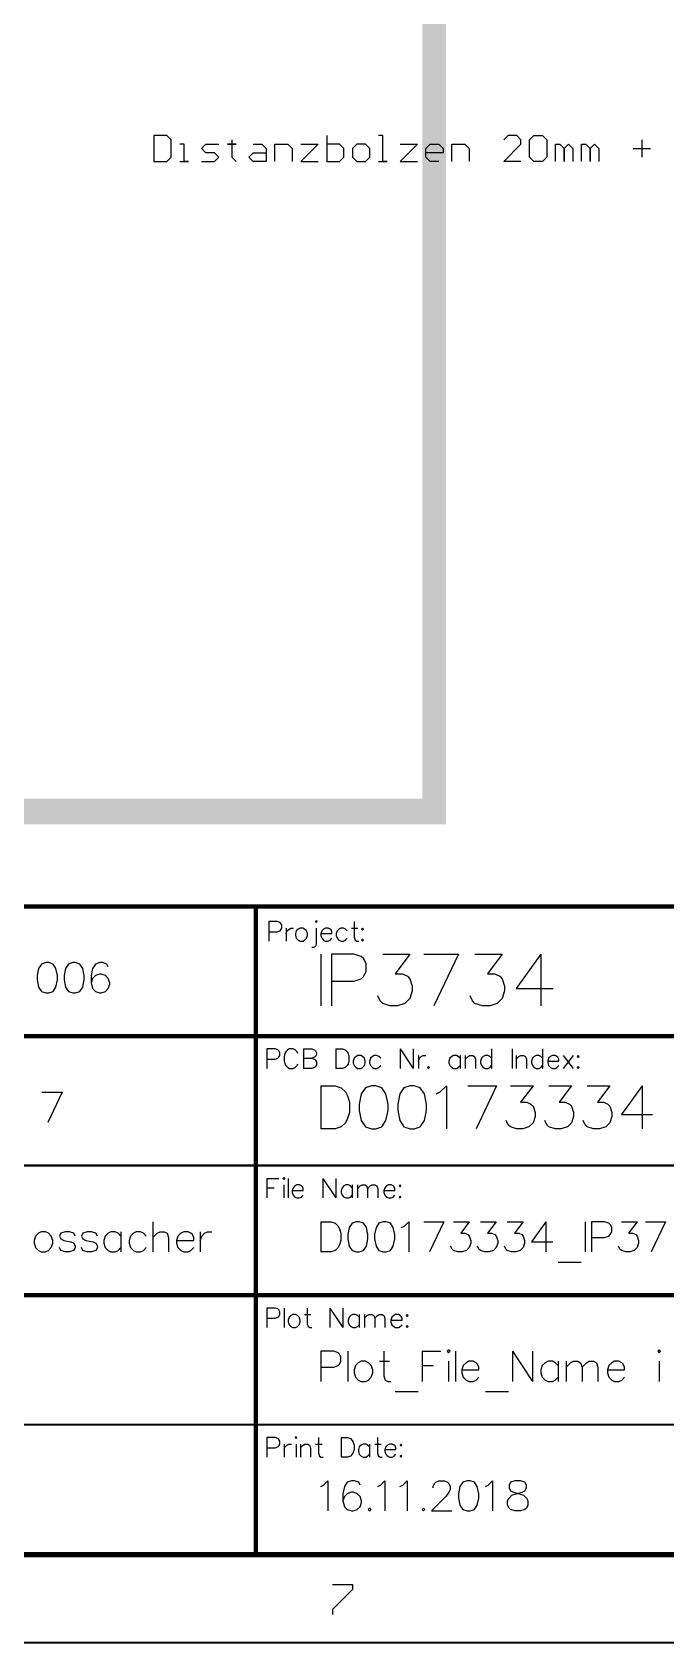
# Model space of a CAD drawing. Header units: millimetres. Extents: x 5 to 399, y 5 to 287.
# Drawn here: x 306.9 to 344.1, y 5 to 99.8 of the extents above; entities that cross this region are included whole.
import ezdxf

# ---------------------------------------------------------------- set-up
doc = ezdxf.new("R2010")
doc.units = ezdxf.units.MM
for name, color, linetype in [('Mechanical15', 56, 'Continuous'), ('Mechanical16', 56, 'Continuous'), ('Mechanical4', 56, 'Continuous'), ('Mechanical7', 56, 'Continuous')]:
    doc.layers.add(name, color=color, linetype=linetype)

msp = doc.modelspace()

# ---------------------------------------------------------------- linework, layer by layer
at = {"layer": 'Mechanical15'}
for p, q in [((324.536, 8.508), (325.721, 8.508)), ((325.721, 8.212), (324.536, 7.027)), ((325.721, 8.508), (325.721, 8.212)), ((324.536, 7.027), (324.536, 6.731))]:
    msp.add_line(p, q, dxfattribs=at)
at = {"layer": 'Mechanical15', "const_width": 0.127}
for points in [[(10.16, 10.16), (393.7, 10.16)], [(5.08, 5.08), (398.78, 5.08)]]:
    msp.add_lwpolyline(points, dxfattribs=at)
at = {"layer": 'Mechanical16'}
for p, q in [((321.292, 47.498), (320.802, 47.498)), ((320.802, 47.498), (320.802, 46.355)), ((321.455, 47.443), (321.292, 47.498)), ((321.509, 47.389), (321.455, 47.443)), ((323.588, 47.552), (323.534, 47.498)), ((323.534, 47.498), (323.588, 47.443)), ((323.643, 47.498), (323.588, 47.552)), ((323.588, 47.443), (323.643, 47.498)), ((325.814, 47.498), (325.814, 46.573)), ((320.802, 46.899), (321.292, 46.899)), ((321.292, 46.899), (321.455, 46.954)), ((321.455, 46.954), (321.509, 47.008)), ((321.564, 47.28), (321.509, 47.389)), ((321.509, 47.008), (321.564, 47.117)), ((321.564, 47.117), (321.564, 47.28)), ((321.82, 47.117), (321.82, 46.355)), ((321.82, 46.79), (321.874, 46.954)), ((321.874, 46.954), (321.983, 47.062)), ((321.983, 47.062), (322.092, 47.117)), ((322.092, 47.117), (322.255, 47.117)), ((322.413, 46.954), (322.358, 46.79)), ((322.358, 46.79), (322.358, 46.682)), ((322.358, 46.682), (322.413, 46.518)), ((322.522, 47.062), (322.413, 46.954)), ((322.413, 46.518), (322.522, 46.409)), ((322.63, 47.117), (322.522, 47.062)), ((322.794, 47.117), (322.63, 47.117)), ((322.902, 47.062), (322.794, 47.117)), ((323.011, 46.954), (322.902, 47.062)), ((322.902, 46.409), (323.011, 46.518)), ((323.066, 46.79), (323.011, 46.954)), ((323.011, 46.518), (323.066, 46.682)), ((323.066, 46.682), (323.066, 46.79)), ((323.588, 47.117), (323.588, 46.192)), ((323.909, 46.954), (323.855, 46.79)), ((323.855, 46.79), (324.508, 46.79)), ((323.855, 46.79), (323.855, 46.682)), ((323.855, 46.682), (323.909, 46.518)), ((324.018, 47.062), (323.909, 46.954)), ((323.909, 46.518), (324.018, 46.409)), ((324.127, 47.117), (324.018, 47.062)), ((324.29, 47.117), (324.127, 47.117)), ((324.399, 47.062), (324.29, 47.117)), ((324.453, 47.008), (324.399, 47.062)), ((324.399, 46.409), (324.508, 46.518)), ((324.508, 46.899), (324.453, 47.008)), ((324.508, 46.79), (324.508, 46.899)), ((324.807, 46.954), (324.753, 46.79)), ((324.753, 46.79), (324.753, 46.682)), ((324.753, 46.682), (324.807, 46.518)), ((324.916, 47.062), (324.807, 46.954)), ((324.807, 46.518), (324.916, 46.409)), ((325.025, 47.117), (324.916, 47.062)), ((325.188, 47.117), (325.025, 47.117)), ((325.297, 47.062), (325.188, 47.117)), ((325.406, 46.954), (325.297, 47.062)), ((325.297, 46.409), (325.406, 46.518)), ((325.651, 47.117), (326.031, 47.117)), ((325.814, 46.573), (325.868, 46.409)), ((326.304, 47.117), (326.249, 47.062)), ((326.249, 47.062), (326.304, 47.008)), ((326.304, 46.464), (326.249, 46.409)), ((326.358, 47.062), (326.304, 47.117)), ((326.304, 47.008), (326.358, 47.062)), ((326.358, 46.409), (326.304, 46.464)), ((322.522, 46.409), (322.63, 46.355)), ((322.63, 46.355), (322.794, 46.355)), ((322.794, 46.355), (322.902, 46.409)), ((323.425, 45.974), (323.316, 45.974)), ((323.534, 46.028), (323.425, 45.974)), ((323.588, 46.192), (323.534, 46.028)), ((323.85, 45.592), (323.85, 42.545)), ((324.018, 46.409), (324.127, 46.355)), ((324.127, 46.355), (324.29, 46.355)), ((324.29, 46.355), (324.399, 46.409)), ((325.794, 45.592), (324.488, 45.592)), ((324.488, 45.592), (324.488, 42.545)), ((324.916, 46.409), (325.025, 46.355)), ((325.025, 46.355), (325.188, 46.355)), ((325.188, 46.355), (325.297, 46.409)), ((326.23, 45.447), (325.794, 45.592)), ((325.868, 46.409), (325.977, 46.355)), ((325.977, 46.355), (326.086, 46.355)), ((326.249, 46.409), (326.304, 46.355)), ((326.304, 46.355), (326.358, 46.409)), ((327.492, 45.592), (329.089, 45.592)), ((329.089, 45.592), (328.218, 44.431)), ((329.916, 45.592), (331.947, 45.592)), ((331.947, 45.592), (330.496, 42.545)), ((332.919, 45.592), (334.516, 45.592)), ((334.516, 45.592), (333.645, 44.431)), ((336.794, 45.592), (335.343, 43.561)), ((336.794, 45.592), (336.794, 42.545)), ((307.261, 44.746), (307.177, 44.323)), ((307.431, 45), (307.261, 44.746)), ((307.685, 45.085), (307.431, 45)), ((307.854, 45.085), (307.685, 45.085)), ((308.108, 45), (307.854, 45.085)), ((308.277, 44.746), (308.108, 45)), ((308.362, 44.323), (308.277, 44.746)), ((308.844, 44.746), (308.76, 44.323)), ((309.014, 45), (308.844, 44.746)), ((309.268, 45.085), (309.014, 45)), ((309.437, 45.085), (309.268, 45.085)), ((309.691, 45), (309.437, 45.085)), ((309.86, 44.746), (309.691, 45)), ((309.945, 44.323), (309.86, 44.746)), ((310.427, 44.746), (310.343, 44.323)), ((310.597, 45), (310.427, 44.746)), ((310.85, 45.085), (310.597, 45)), ((311.02, 45.085), (310.85, 45.085)), ((311.274, 45), (311.02, 45.085)), ((311.358, 44.831), (311.274, 45)), ((326.375, 45.302), (326.23, 45.447)), ((326.52, 45.012), (326.375, 45.302)), ((326.375, 44.286), (326.52, 44.577)), ((326.52, 44.577), (326.52, 45.012)), ((307.177, 44.323), (307.177, 44.069)), ((307.177, 44.069), (307.261, 43.646)), ((307.261, 43.646), (307.431, 43.392)), ((308.108, 43.392), (308.277, 43.646)), ((308.277, 43.646), (308.362, 44.069)), ((308.362, 44.069), (308.362, 44.323)), ((308.76, 44.323), (308.76, 44.069)), ((308.76, 44.069), (308.844, 43.646)), ((308.844, 43.646), (309.014, 43.392)), ((309.691, 43.392), (309.86, 43.646)), ((309.86, 43.646), (309.945, 44.069)), ((309.945, 44.069), (309.945, 44.323)), ((310.343, 44.323), (310.343, 43.9)), ((310.427, 44.153), (310.343, 43.9)), ((310.343, 43.9), (310.427, 43.561)), ((310.597, 44.323), (310.427, 44.153)), ((310.85, 44.407), (310.597, 44.323)), ((310.935, 44.407), (310.85, 44.407)), ((311.189, 44.323), (310.935, 44.407)), ((311.358, 44.153), (311.189, 44.323)), ((311.443, 43.9), (311.358, 44.153)), ((311.358, 43.561), (311.443, 43.815)), ((311.443, 43.815), (311.443, 43.9)), ((324.488, 43.996), (325.794, 43.996)), ((325.794, 43.996), (326.23, 44.141)), ((326.23, 44.141), (326.375, 44.286)), ((328.218, 44.431), (328.653, 44.431)), ((328.653, 44.431), (328.943, 44.286)), ((328.943, 44.286), (329.089, 44.141)), ((329.089, 44.141), (329.234, 43.706)), ((329.234, 43.706), (329.234, 43.416)), ((333.645, 44.431), (334.08, 44.431)), ((334.08, 44.431), (334.371, 44.286)), ((334.371, 44.286), (334.516, 44.141)), ((334.516, 44.141), (334.661, 43.706)), ((334.661, 43.706), (334.661, 43.416)), ((307.431, 43.392), (307.685, 43.307)), ((307.685, 43.307), (307.854, 43.307)), ((307.854, 43.307), (308.108, 43.392)), ((309.014, 43.392), (309.268, 43.307)), ((309.268, 43.307), (309.437, 43.307)), ((309.437, 43.307), (309.691, 43.392)), ((310.427, 43.561), (310.597, 43.392)), ((310.597, 43.392), (310.85, 43.307)), ((310.85, 43.307), (310.935, 43.307)), ((310.935, 43.307), (311.189, 43.392)), ((311.189, 43.392), (311.358, 43.561)), ((327.347, 42.835), (327.202, 43.125)), ((327.492, 42.69), (327.347, 42.835)), ((327.928, 42.545), (327.492, 42.69)), ((328.798, 42.69), (328.363, 42.545)), ((329.089, 42.98), (328.798, 42.69)), ((329.234, 43.416), (329.089, 42.98)), ((332.774, 42.835), (332.629, 43.125)), ((332.919, 42.69), (332.774, 42.835)), ((333.355, 42.545), (332.919, 42.69)), ((334.225, 42.69), (333.79, 42.545)), ((334.516, 42.98), (334.225, 42.69)), ((334.661, 43.416), (334.516, 42.98)), ((335.343, 43.561), (337.52, 43.561)), ((328.363, 42.545), (327.928, 42.545)), ((333.79, 42.545), (333.355, 42.545)), ((321.165, 40.005), (320.675, 40.005)), ((320.675, 40.005), (320.675, 38.862)), ((321.328, 39.95), (321.165, 40.005)), ((321.382, 39.896), (321.328, 39.95)), ((321.437, 39.787), (321.382, 39.896)), ((321.801, 39.842), (321.747, 39.733)), ((321.91, 39.95), (321.801, 39.842)), ((322.019, 40.005), (321.91, 39.95)), ((322.237, 40.005), (322.019, 40.005)), ((322.346, 39.95), (322.237, 40.005)), ((322.454, 39.842), (322.346, 39.95)), ((322.509, 39.733), (322.454, 39.842)), ((322.83, 40.005), (322.83, 38.862)), ((322.83, 40.005), (323.32, 40.005)), ((323.32, 40.005), (323.483, 39.95)), ((323.483, 39.95), (323.537, 39.896)), ((323.537, 39.896), (323.592, 39.787)), ((324.745, 40.005), (324.745, 38.862)), ((324.745, 40.005), (325.126, 40.005)), ((325.126, 40.005), (325.29, 39.95)), ((325.29, 39.95), (325.398, 39.842)), ((325.398, 39.842), (325.453, 39.733)), ((328.516, 40.005), (328.516, 38.862)), ((328.516, 40.005), (329.278, 38.862)), ((329.278, 40.005), (329.278, 38.862)), ((333.898, 40.005), (333.898, 38.862)), ((335.101, 40.005), (335.101, 38.862)), ((336.891, 40.005), (336.891, 38.862)), ((320.675, 39.406), (321.165, 39.406)), ((321.165, 39.406), (321.328, 39.461)), ((321.328, 39.461), (321.382, 39.515)), ((321.382, 39.515), (321.437, 39.624)), ((321.437, 39.624), (321.437, 39.787)), ((321.747, 39.733), (321.693, 39.569)), ((321.693, 39.569), (321.693, 39.297)), ((321.693, 39.297), (321.747, 39.134)), ((321.747, 39.134), (321.801, 39.025)), ((321.801, 39.025), (321.91, 38.916)), ((321.91, 38.916), (322.019, 38.862)), ((322.237, 38.862), (322.346, 38.916)), ((322.346, 38.916), (322.454, 39.025)), ((322.454, 39.025), (322.509, 39.134)), ((322.83, 39.461), (323.32, 39.461)), ((323.483, 39.515), (323.32, 39.461)), ((323.32, 39.461), (323.483, 39.406)), ((323.483, 38.916), (323.32, 38.862)), ((323.537, 39.569), (323.483, 39.515)), ((323.483, 39.406), (323.537, 39.352)), ((323.537, 38.971), (323.483, 38.916)), ((323.592, 39.678), (323.537, 39.569)), ((323.537, 39.352), (323.592, 39.243)), ((323.592, 39.08), (323.537, 38.971)), ((323.592, 39.787), (323.592, 39.678)), ((323.592, 39.243), (323.592, 39.08)), ((325.29, 38.916), (325.126, 38.862)), ((325.398, 39.025), (325.29, 38.916)), ((325.453, 39.134), (325.398, 39.025)), ((325.453, 39.733), (325.507, 39.569)), ((325.507, 39.297), (325.453, 39.134)), ((325.507, 39.569), (325.507, 39.297)), ((325.817, 39.461), (325.763, 39.297)), ((325.763, 39.297), (325.763, 39.189)), ((325.763, 39.189), (325.817, 39.025)), ((325.926, 39.569), (325.817, 39.461)), ((325.817, 39.025), (325.926, 38.916)), ((326.035, 39.624), (325.926, 39.569)), ((325.926, 38.916), (326.035, 38.862)), ((326.198, 39.624), (326.035, 39.624)), ((326.307, 39.569), (326.198, 39.624)), ((326.198, 38.862), (326.307, 38.916)), ((326.416, 39.461), (326.307, 39.569)), ((326.307, 38.916), (326.416, 39.025)), ((326.47, 39.297), (326.416, 39.461)), ((326.416, 39.025), (326.47, 39.189)), ((326.47, 39.189), (326.47, 39.297)), ((326.775, 39.461), (326.721, 39.297)), ((326.721, 39.297), (326.721, 39.189)), ((326.721, 39.189), (326.775, 39.025)), ((326.884, 39.569), (326.775, 39.461)), ((326.775, 39.025), (326.884, 38.916)), ((326.993, 39.624), (326.884, 39.569)), ((326.884, 38.916), (326.993, 38.862)), ((327.156, 39.624), (326.993, 39.624)), ((327.265, 39.569), (327.156, 39.624)), ((327.156, 38.862), (327.265, 38.916)), ((327.374, 39.461), (327.265, 39.569)), ((327.265, 38.916), (327.374, 39.025)), ((329.594, 39.624), (329.594, 38.862)), ((329.594, 39.297), (329.648, 39.461)), ((329.648, 39.461), (329.757, 39.569)), ((329.757, 39.569), (329.866, 39.624)), ((329.866, 39.624), (330.029, 39.624)), ((330.187, 38.971), (330.133, 38.916)), ((330.133, 38.916), (330.187, 38.862)), ((330.241, 38.916), (330.187, 38.971)), ((330.187, 38.862), (330.241, 38.916)), ((331.444, 39.461), (331.39, 39.297)), ((331.39, 39.297), (331.39, 39.189)), ((331.39, 39.189), (331.444, 39.025)), ((331.553, 39.569), (331.444, 39.461)), ((331.444, 39.025), (331.553, 38.916)), ((331.662, 39.624), (331.553, 39.569)), ((331.553, 38.916), (331.662, 38.862)), ((331.825, 39.624), (331.662, 39.624)), ((331.934, 39.569), (331.825, 39.624)), ((331.825, 38.862), (331.934, 38.916)), ((332.043, 39.461), (331.934, 39.569)), ((331.934, 38.916), (332.043, 39.025)), ((332.043, 39.624), (332.043, 38.862)), ((332.347, 39.624), (332.347, 38.862)), ((332.347, 39.406), (332.511, 39.569)), ((332.511, 39.569), (332.62, 39.624)), ((332.62, 39.624), (332.783, 39.624)), ((332.783, 39.624), (332.892, 39.569)), ((332.892, 39.569), (332.946, 39.406)), ((332.946, 39.406), (332.946, 38.862)), ((333.3, 39.461), (333.245, 39.297)), ((333.245, 39.297), (333.245, 39.189)), ((333.245, 39.189), (333.3, 39.025)), ((333.409, 39.569), (333.3, 39.461)), ((333.3, 39.025), (333.409, 38.916)), ((333.517, 39.624), (333.409, 39.569)), ((333.409, 38.916), (333.517, 38.862)), ((333.681, 39.624), (333.517, 39.624)), ((333.789, 39.569), (333.681, 39.624)), ((333.681, 38.862), (333.789, 38.916)), ((333.898, 39.461), (333.789, 39.569)), ((333.789, 38.916), (333.898, 39.025)), ((335.34, 39.624), (335.34, 38.862)), ((335.34, 39.406), (335.504, 39.569)), ((335.504, 39.569), (335.612, 39.624)), ((335.612, 39.624), (335.776, 39.624)), ((335.776, 39.624), (335.885, 39.569)), ((335.885, 39.569), (335.939, 39.406)), ((335.939, 39.406), (335.939, 38.862)), ((336.293, 39.461), (336.238, 39.297)), ((336.238, 39.297), (336.238, 39.189)), ((336.238, 39.189), (336.293, 39.025)), ((336.401, 39.569), (336.293, 39.461)), ((336.293, 39.025), (336.401, 38.916)), ((336.51, 39.624), (336.401, 39.569)), ((336.401, 38.916), (336.51, 38.862)), ((336.674, 39.624), (336.51, 39.624)), ((336.782, 39.569), (336.674, 39.624)), ((336.674, 38.862), (336.782, 38.916)), ((336.891, 39.461), (336.782, 39.569)), ((336.782, 38.916), (336.891, 39.025)), ((337.25, 39.461), (337.196, 39.297)), ((337.196, 39.297), (337.849, 39.297)), ((337.196, 39.297), (337.196, 39.189)), ((337.196, 39.189), (337.25, 39.025)), ((337.359, 39.569), (337.25, 39.461)), ((337.25, 39.025), (337.359, 38.916)), ((337.468, 39.624), (337.359, 39.569)), ((337.359, 38.916), (337.468, 38.862)), ((337.631, 39.624), (337.468, 39.624)), ((337.74, 39.569), (337.631, 39.624)), ((337.631, 38.862), (337.74, 38.916)), ((337.795, 39.515), (337.74, 39.569)), ((337.74, 38.916), (337.849, 39.025)), ((337.849, 39.406), (337.795, 39.515)), ((337.849, 39.297), (337.849, 39.406)), ((338.094, 39.624), (338.692, 38.862)), ((338.692, 39.624), (338.094, 38.862)), ((338.986, 39.624), (338.932, 39.569)), ((338.932, 39.569), (338.986, 39.515)), ((338.986, 38.971), (338.932, 38.916)), ((338.932, 38.916), (338.986, 38.862)), ((339.041, 39.569), (338.986, 39.624)), ((338.986, 39.515), (339.041, 39.569)), ((339.041, 38.916), (338.986, 38.971)), ((338.986, 38.862), (339.041, 38.916)), ((322.019, 38.862), (322.237, 38.862)), ((323.32, 38.862), (322.83, 38.862)), ((325.126, 38.862), (324.745, 38.862)), ((326.035, 38.862), (326.198, 38.862)), ((326.993, 38.862), (327.156, 38.862)), ((331.662, 38.862), (331.825, 38.862)), ((333.517, 38.862), (333.681, 38.862)), ((336.51, 38.862), (336.674, 38.862)), ((337.468, 38.862), (337.631, 38.862)), ((307.456, 37.465), (308.641, 37.465)), ((308.641, 37.465), (307.795, 35.687)), ((323.85, 37.845), (323.85, 35.306)), ((323.85, 37.845), (324.696, 37.845)), ((324.696, 37.845), (325.059, 37.725)), ((325.059, 37.725), (325.301, 37.483)), ((325.301, 37.483), (325.422, 37.241)), ((325.422, 37.241), (325.543, 36.878)), ((326.232, 37.362), (326.111, 36.757)), ((326.474, 37.725), (326.232, 37.362)), ((326.837, 37.845), (326.474, 37.725)), ((327.079, 37.845), (326.837, 37.845)), ((327.442, 37.725), (327.079, 37.845)), ((327.683, 37.362), (327.442, 37.725)), ((327.804, 36.757), (327.683, 37.362)), ((328.494, 37.362), (328.373, 36.757)), ((328.735, 37.725), (328.494, 37.362)), ((329.098, 37.845), (328.735, 37.725)), ((329.34, 37.845), (329.098, 37.845)), ((329.703, 37.725), (329.34, 37.845)), ((329.945, 37.362), (329.703, 37.725)), ((330.066, 36.757), (329.945, 37.362)), ((330.634, 37.362), (330.876, 37.483)), ((330.876, 37.483), (331.239, 37.845)), ((331.239, 37.845), (331.239, 35.306)), ((332.496, 37.845), (334.189, 37.845)), ((334.189, 37.845), (332.98, 35.306)), ((334.999, 37.845), (336.33, 37.845)), ((336.33, 37.845), (335.604, 36.878)), ((337.261, 37.845), (338.591, 37.845)), ((338.591, 37.845), (337.865, 36.878)), ((339.522, 37.845), (340.852, 37.845)), ((340.852, 37.845), (340.127, 36.878)), ((342.751, 37.845), (341.542, 36.152)), ((342.751, 37.845), (342.751, 35.306)), ((325.543, 36.273), (325.422, 35.911)), ((325.543, 36.878), (325.543, 36.273)), ((326.111, 36.757), (326.111, 36.394)), ((326.111, 36.394), (326.232, 35.79)), ((327.683, 35.79), (327.804, 36.394)), ((327.804, 36.394), (327.804, 36.757)), ((328.373, 36.757), (328.373, 36.394)), ((328.373, 36.394), (328.494, 35.79)), ((329.945, 35.79), (330.066, 36.394)), ((330.066, 36.394), (330.066, 36.757)), ((335.604, 36.878), (335.967, 36.878)), ((335.967, 36.878), (336.209, 36.757)), ((336.209, 36.757), (336.33, 36.636)), ((336.33, 36.636), (336.451, 36.273)), ((336.451, 36.032), (336.33, 35.669)), ((336.451, 36.273), (336.451, 36.032)), ((337.865, 36.878), (338.228, 36.878)), ((338.228, 36.878), (338.47, 36.757)), ((338.47, 36.757), (338.591, 36.636)), ((338.591, 36.636), (338.712, 36.273)), ((338.712, 36.032), (338.591, 35.669)), ((338.712, 36.273), (338.712, 36.032)), ((340.127, 36.878), (340.489, 36.878)), ((340.489, 36.878), (340.731, 36.757)), ((340.731, 36.757), (340.852, 36.636)), ((340.852, 36.636), (340.973, 36.273)), ((340.973, 36.032), (340.852, 35.669)), ((340.973, 36.273), (340.973, 36.032)), ((341.542, 36.152), (343.355, 36.152)), ((324.696, 35.306), (323.85, 35.306)), ((325.059, 35.427), (324.696, 35.306)), ((325.301, 35.669), (325.059, 35.427)), ((325.422, 35.911), (325.301, 35.669)), ((326.232, 35.79), (326.474, 35.427)), ((326.474, 35.427), (326.837, 35.306)), ((326.837, 35.306), (327.079, 35.306)), ((327.079, 35.306), (327.442, 35.427)), ((327.442, 35.427), (327.683, 35.79)), ((328.494, 35.79), (328.735, 35.427)), ((328.735, 35.427), (329.098, 35.306)), ((329.098, 35.306), (329.34, 35.306)), ((329.34, 35.306), (329.703, 35.427)), ((329.703, 35.427), (329.945, 35.79)), ((334.878, 35.548), (334.758, 35.79)), ((334.999, 35.427), (334.878, 35.548)), ((335.362, 35.306), (334.999, 35.427)), ((335.725, 35.306), (335.362, 35.306)), ((336.088, 35.427), (335.725, 35.306)), ((336.33, 35.669), (336.088, 35.427)), ((337.14, 35.548), (337.019, 35.79)), ((337.261, 35.427), (337.14, 35.548)), ((337.624, 35.306), (337.261, 35.427)), ((337.986, 35.306), (337.624, 35.306)), ((338.349, 35.427), (337.986, 35.306)), ((338.591, 35.669), (338.349, 35.427)), ((339.401, 35.548), (339.28, 35.79)), ((339.522, 35.427), (339.401, 35.548)), ((339.885, 35.306), (339.522, 35.427)), ((340.248, 35.306), (339.885, 35.306)), ((340.61, 35.427), (340.248, 35.306)), ((340.852, 35.669), (340.61, 35.427)), ((320.675, 32.385), (320.675, 31.242)), ((320.675, 32.385), (321.382, 32.385)), ((321.676, 32.439), (321.622, 32.385)), ((321.622, 32.385), (321.676, 32.33)), ((321.731, 32.385), (321.676, 32.439)), ((321.676, 32.33), (321.731, 32.385)), ((321.932, 32.385), (321.932, 31.242)), ((323.967, 32.385), (323.967, 31.242)), ((323.967, 32.385), (324.729, 31.242)), ((324.729, 32.385), (324.729, 31.242)), ((320.675, 31.841), (321.11, 31.841)), ((321.676, 32.004), (321.676, 31.242)), ((322.226, 31.841), (322.171, 31.677)), ((322.171, 31.677), (322.824, 31.677)), ((322.171, 31.677), (322.171, 31.569)), ((322.171, 31.569), (322.226, 31.405)), ((322.335, 31.949), (322.226, 31.841)), ((322.226, 31.405), (322.335, 31.296)), ((322.444, 32.004), (322.335, 31.949)), ((322.335, 31.296), (322.444, 31.242)), ((322.607, 32.004), (322.444, 32.004)), ((322.716, 31.949), (322.607, 32.004)), ((322.607, 31.242), (322.716, 31.296)), ((322.77, 31.895), (322.716, 31.949)), ((322.716, 31.296), (322.824, 31.405)), ((322.824, 31.786), (322.77, 31.895)), ((322.824, 31.677), (322.824, 31.786)), ((325.099, 31.841), (325.045, 31.677)), ((325.045, 31.677), (325.045, 31.569)), ((325.045, 31.569), (325.099, 31.405)), ((325.208, 31.949), (325.099, 31.841)), ((325.099, 31.405), (325.208, 31.296)), ((325.317, 32.004), (325.208, 31.949)), ((325.208, 31.296), (325.317, 31.242)), ((325.48, 32.004), (325.317, 32.004)), ((325.589, 31.949), (325.48, 32.004)), ((325.48, 31.242), (325.589, 31.296)), ((325.698, 31.841), (325.589, 31.949)), ((325.589, 31.296), (325.698, 31.405)), ((325.698, 32.004), (325.698, 31.242)), ((326.002, 32.004), (326.002, 31.242)), ((326.002, 31.786), (326.166, 31.949)), ((326.166, 31.949), (326.275, 32.004)), ((326.275, 32.004), (326.438, 32.004)), ((326.438, 32.004), (326.547, 31.949)), ((326.547, 31.949), (326.601, 31.786)), ((326.601, 31.786), (326.764, 31.949)), ((326.601, 31.786), (326.601, 31.242)), ((326.764, 31.949), (326.873, 32.004)), ((326.873, 32.004), (327.036, 32.004)), ((327.036, 32.004), (327.145, 31.949)), ((327.145, 31.949), (327.2, 31.786)), ((327.2, 31.786), (327.2, 31.242)), ((327.613, 31.841), (327.559, 31.677)), ((327.559, 31.677), (328.212, 31.677)), ((327.559, 31.677), (327.559, 31.569)), ((327.559, 31.569), (327.613, 31.405)), ((327.722, 31.949), (327.613, 31.841)), ((327.613, 31.405), (327.722, 31.296)), ((327.831, 32.004), (327.722, 31.949)), ((327.722, 31.296), (327.831, 31.242)), ((327.994, 32.004), (327.831, 32.004)), ((328.103, 31.949), (327.994, 32.004)), ((327.994, 31.242), (328.103, 31.296)), ((328.157, 31.895), (328.103, 31.949)), ((328.103, 31.296), (328.212, 31.405)), ((328.212, 31.786), (328.157, 31.895)), ((328.212, 31.677), (328.212, 31.786)), ((328.511, 32.004), (328.457, 31.949)), ((328.457, 31.949), (328.511, 31.895)), ((328.511, 31.351), (328.457, 31.296)), ((328.457, 31.296), (328.511, 31.242)), ((328.565, 31.949), (328.511, 32.004)), ((328.511, 31.895), (328.565, 31.949)), ((328.565, 31.296), (328.511, 31.351)), ((328.511, 31.242), (328.565, 31.296)), ((322.444, 31.242), (322.607, 31.242)), ((325.317, 31.242), (325.48, 31.242)), ((327.831, 31.242), (327.994, 31.242)), ((313.974, 29.845), (313.974, 28.067)), ((323.85, 29.845), (323.85, 28.067)), ((323.85, 29.845), (324.443, 29.845)), ((324.443, 29.845), (324.696, 29.76)), ((324.696, 29.76), (324.866, 29.591)), ((324.866, 29.591), (324.95, 29.421)), ((324.95, 29.421), (325.035, 29.167)), ((325.518, 29.506), (325.433, 29.083)), ((325.687, 29.76), (325.518, 29.506)), ((325.941, 29.845), (325.687, 29.76)), ((326.11, 29.845), (325.941, 29.845)), ((326.364, 29.76), (326.11, 29.845)), ((326.533, 29.506), (326.364, 29.76)), ((326.618, 29.083), (326.533, 29.506)), ((327.101, 29.506), (327.016, 29.083)), ((327.27, 29.76), (327.101, 29.506)), ((327.524, 29.845), (327.27, 29.76)), ((327.693, 29.845), (327.524, 29.845)), ((327.947, 29.76), (327.693, 29.845)), ((328.116, 29.506), (327.947, 29.76)), ((328.201, 29.083), (328.116, 29.506)), ((328.599, 29.506), (328.768, 29.591)), ((328.768, 29.591), (329.022, 29.845)), ((329.022, 29.845), (329.022, 28.067)), ((329.902, 29.845), (331.087, 29.845)), ((331.087, 29.845), (330.241, 28.067)), ((331.655, 29.845), (332.586, 29.845)), ((332.586, 29.845), (332.078, 29.167)), ((333.238, 29.845), (334.169, 29.845)), ((334.169, 29.845), (333.661, 29.167)), ((334.82, 29.845), (335.752, 29.845)), ((335.752, 29.845), (335.244, 29.167)), ((337.081, 29.845), (336.234, 28.66)), ((337.081, 29.845), (337.081, 28.067)), ((339.4, 29.845), (339.4, 28.067)), ((340.534, 29.845), (339.772, 29.845)), ((339.772, 29.845), (339.772, 28.067)), ((340.788, 29.76), (340.534, 29.845)), ((340.873, 29.675), (340.788, 29.76)), ((340.957, 29.506), (340.873, 29.675)), ((340.957, 29.252), (340.957, 29.506)), ((341.525, 29.845), (342.456, 29.845)), ((342.456, 29.845), (341.948, 29.167)), ((342.938, 29.845), (344.123, 29.845)), ((344.123, 29.845), (343.277, 28.067)), ((307.075, 28.998), (306.99, 28.744)), ((306.99, 28.744), (306.99, 28.575)), ((306.99, 28.575), (307.075, 28.321)), ((307.244, 29.167), (307.075, 28.998)), ((307.414, 29.252), (307.244, 29.167)), ((307.668, 29.252), (307.414, 29.252)), ((307.837, 29.167), (307.668, 29.252)), ((308.006, 28.998), (307.837, 29.167)), ((308.091, 28.744), (308.006, 28.998)), ((308.006, 28.321), (308.091, 28.575)), ((308.091, 28.575), (308.091, 28.744)), ((308.565, 29.167), (308.48, 28.998)), ((308.48, 28.998), (308.565, 28.829)), ((308.819, 29.252), (308.565, 29.167)), ((308.565, 28.829), (308.734, 28.744)), ((308.734, 28.744), (309.157, 28.66)), ((309.073, 29.252), (308.819, 29.252)), ((309.327, 29.167), (309.073, 29.252)), ((309.157, 28.66), (309.327, 28.575)), ((309.411, 28.998), (309.327, 29.167)), ((309.327, 28.575), (309.411, 28.406)), ((309.869, 29.167), (309.784, 28.998)), ((309.784, 28.998), (309.869, 28.829)), ((310.122, 29.252), (309.869, 29.167)), ((309.869, 28.829), (310.038, 28.744)), ((310.038, 28.744), (310.461, 28.66)), ((310.376, 29.252), (310.122, 29.252)), ((310.63, 29.167), (310.376, 29.252)), ((310.461, 28.66), (310.63, 28.575)), ((310.715, 28.998), (310.63, 29.167)), ((310.63, 28.575), (310.715, 28.406)), ((311.172, 28.998), (311.087, 28.744)), ((311.087, 28.744), (311.087, 28.575)), ((311.087, 28.575), (311.172, 28.321)), ((311.341, 29.167), (311.172, 28.998)), ((311.511, 29.252), (311.341, 29.167)), ((311.765, 29.252), (311.511, 29.252)), ((311.934, 29.167), (311.765, 29.252)), ((312.103, 28.998), (311.934, 29.167)), ((312.103, 29.252), (312.103, 28.067)), ((312.662, 28.998), (312.577, 28.744)), ((312.577, 28.744), (312.577, 28.575)), ((312.577, 28.575), (312.662, 28.321)), ((312.831, 29.167), (312.662, 28.998)), ((313.001, 29.252), (312.831, 29.167)), ((313.254, 29.252), (313.001, 29.252)), ((313.424, 29.167), (313.254, 29.252)), ((313.593, 28.998), (313.424, 29.167)), ((313.974, 28.913), (314.228, 29.167)), ((314.228, 29.167), (314.397, 29.252)), ((314.397, 29.252), (314.651, 29.252)), ((314.651, 29.252), (314.82, 29.167)), ((314.82, 29.167), (314.905, 28.913)), ((314.905, 28.913), (314.905, 28.067)), ((315.455, 28.998), (315.371, 28.744)), ((315.371, 28.744), (316.386, 28.744)), ((315.371, 28.744), (315.371, 28.575)), ((315.371, 28.575), (315.455, 28.321)), ((315.625, 29.167), (315.455, 28.998)), ((315.794, 29.252), (315.625, 29.167)), ((316.048, 29.252), (315.794, 29.252)), ((316.217, 29.167), (316.048, 29.252)), ((316.302, 29.083), (316.217, 29.167)), ((316.386, 28.913), (316.302, 29.083)), ((316.386, 28.744), (316.386, 28.913)), ((316.767, 29.252), (316.767, 28.067)), ((316.767, 28.744), (316.852, 28.998)), ((316.852, 28.998), (317.021, 29.167)), ((317.021, 29.167), (317.191, 29.252)), ((317.191, 29.252), (317.445, 29.252)), ((324.95, 28.49), (324.866, 28.321)), ((325.035, 28.744), (324.95, 28.49)), ((325.035, 29.167), (325.035, 28.744)), ((325.433, 29.083), (325.433, 28.829)), ((325.433, 28.829), (325.518, 28.406)), ((326.533, 28.406), (326.618, 28.829)), ((326.618, 28.829), (326.618, 29.083)), ((327.016, 29.083), (327.016, 28.829)), ((327.016, 28.829), (327.101, 28.406)), ((328.116, 28.406), (328.201, 28.829)), ((328.201, 28.829), (328.201, 29.083)), ((332.078, 29.167), (332.332, 29.167)), ((332.332, 29.167), (332.501, 29.083)), ((332.501, 29.083), (332.586, 28.998)), ((332.586, 28.998), (332.67, 28.744)), ((332.67, 28.575), (332.586, 28.321)), ((332.67, 28.744), (332.67, 28.575)), ((333.661, 29.167), (333.915, 29.167)), ((333.915, 29.167), (334.084, 29.083)), ((334.084, 29.083), (334.169, 28.998)), ((334.169, 28.998), (334.253, 28.744)), ((334.253, 28.575), (334.169, 28.321)), ((334.253, 28.744), (334.253, 28.575)), ((335.244, 29.167), (335.498, 29.167)), ((335.498, 29.167), (335.667, 29.083)), ((335.667, 29.083), (335.752, 28.998)), ((335.752, 28.998), (335.836, 28.744)), ((335.836, 28.575), (335.752, 28.321)), ((335.836, 28.744), (335.836, 28.575)), ((336.234, 28.66), (337.504, 28.66)), ((339.772, 28.913), (340.534, 28.913)), ((340.534, 28.913), (340.788, 28.998)), ((340.788, 28.998), (340.873, 29.083)), ((340.873, 29.083), (340.957, 29.252)), ((341.948, 29.167), (342.202, 29.167)), ((342.202, 29.167), (342.371, 29.083)), ((342.371, 29.083), (342.456, 28.998)), ((342.456, 28.998), (342.54, 28.744)), ((342.54, 28.575), (342.456, 28.321)), ((342.54, 28.744), (342.54, 28.575)), ((307.075, 28.321), (307.244, 28.152)), ((307.244, 28.152), (307.414, 28.067)), ((307.414, 28.067), (307.668, 28.067)), ((307.668, 28.067), (307.837, 28.152)), ((307.837, 28.152), (308.006, 28.321)), ((308.565, 28.152), (308.48, 28.321)), ((308.819, 28.067), (308.565, 28.152)), ((309.073, 28.067), (308.819, 28.067)), ((309.327, 28.152), (309.073, 28.067)), ((309.411, 28.321), (309.327, 28.152)), ((309.411, 28.406), (309.411, 28.321)), ((309.869, 28.152), (309.784, 28.321)), ((310.122, 28.067), (309.869, 28.152)), ((310.376, 28.067), (310.122, 28.067)), ((310.63, 28.152), (310.376, 28.067)), ((310.715, 28.321), (310.63, 28.152)), ((310.715, 28.406), (310.715, 28.321)), ((311.172, 28.321), (311.341, 28.152)), ((311.341, 28.152), (311.511, 28.067)), ((311.511, 28.067), (311.765, 28.067)), ((311.765, 28.067), (311.934, 28.152)), ((311.934, 28.152), (312.103, 28.321)), ((312.662, 28.321), (312.831, 28.152)), ((312.831, 28.152), (313.001, 28.067)), ((313.001, 28.067), (313.254, 28.067)), ((313.254, 28.067), (313.424, 28.152)), ((313.424, 28.152), (313.593, 28.321)), ((315.455, 28.321), (315.625, 28.152)), ((315.625, 28.152), (315.794, 28.067)), ((315.794, 28.067), (316.048, 28.067)), ((316.048, 28.067), (316.217, 28.152)), ((316.217, 28.152), (316.386, 28.321)), ((324.443, 28.067), (323.85, 28.067)), ((324.696, 28.152), (324.443, 28.067)), ((324.866, 28.321), (324.696, 28.152)), ((325.518, 28.406), (325.687, 28.152)), ((325.687, 28.152), (325.941, 28.067)), ((325.941, 28.067), (326.11, 28.067)), ((326.11, 28.067), (326.364, 28.152)), ((326.364, 28.152), (326.533, 28.406)), ((327.101, 28.406), (327.27, 28.152)), ((327.27, 28.152), (327.524, 28.067)), ((327.524, 28.067), (327.693, 28.067)), ((327.693, 28.067), (327.947, 28.152)), ((327.947, 28.152), (328.116, 28.406)), ((331.57, 28.236), (331.485, 28.406)), ((331.655, 28.152), (331.57, 28.236)), ((331.909, 28.067), (331.655, 28.152)), ((332.162, 28.067), (331.909, 28.067)), ((332.416, 28.152), (332.162, 28.067)), ((332.586, 28.321), (332.416, 28.152)), ((333.153, 28.236), (333.068, 28.406)), ((333.238, 28.152), (333.153, 28.236)), ((333.491, 28.067), (333.238, 28.152)), ((333.745, 28.067), (333.491, 28.067)), ((333.999, 28.152), (333.745, 28.067)), ((334.169, 28.321), (333.999, 28.152)), ((334.736, 28.236), (334.651, 28.406)), ((334.82, 28.152), (334.736, 28.236)), ((335.074, 28.067), (334.82, 28.152)), ((335.328, 28.067), (335.074, 28.067)), ((335.582, 28.152), (335.328, 28.067)), ((335.752, 28.321), (335.582, 28.152)), ((341.44, 28.236), (341.355, 28.406)), ((341.525, 28.152), (341.44, 28.236)), ((341.779, 28.067), (341.525, 28.152)), ((342.033, 28.067), (341.779, 28.067)), ((342.286, 28.152), (342.033, 28.067)), ((342.456, 28.321), (342.286, 28.152)), ((337.817, 27.474), (339.171, 27.474)), ((321.165, 24.765), (320.675, 24.765)), ((320.675, 24.765), (320.675, 23.622)), ((321.328, 24.71), (321.165, 24.765)), ((321.382, 24.656), (321.328, 24.71)), ((321.437, 24.547), (321.382, 24.656)), ((321.693, 24.765), (321.693, 23.622)), ((323.053, 24.765), (323.053, 23.84)), ((324.386, 24.765), (324.386, 23.622)), ((324.386, 24.765), (325.148, 23.622)), ((325.148, 24.765), (325.148, 23.622)), ((320.675, 24.166), (321.165, 24.166)), ((321.165, 24.166), (321.328, 24.221)), ((321.328, 24.221), (321.382, 24.275)), ((321.382, 24.275), (321.437, 24.384)), ((321.437, 24.384), (321.437, 24.547)), ((321.986, 24.221), (321.932, 24.057)), ((321.932, 24.057), (321.932, 23.949)), ((321.932, 23.949), (321.986, 23.785)), ((322.095, 24.329), (321.986, 24.221)), ((321.986, 23.785), (322.095, 23.676)), ((322.204, 24.384), (322.095, 24.329)), ((322.367, 24.384), (322.204, 24.384)), ((322.476, 24.329), (322.367, 24.384)), ((322.585, 24.221), (322.476, 24.329)), ((322.476, 23.676), (322.585, 23.785)), ((322.639, 24.057), (322.585, 24.221)), ((322.585, 23.785), (322.639, 23.949)), ((322.639, 23.949), (322.639, 24.057)), ((322.89, 24.384), (323.271, 24.384)), ((323.053, 23.84), (323.107, 23.676)), ((325.518, 24.221), (325.464, 24.057)), ((325.464, 24.057), (325.464, 23.949)), ((325.464, 23.949), (325.518, 23.785)), ((325.627, 24.329), (325.518, 24.221)), ((325.518, 23.785), (325.627, 23.676)), ((325.736, 24.384), (325.627, 24.329)), ((325.899, 24.384), (325.736, 24.384)), ((326.008, 24.329), (325.899, 24.384)), ((326.117, 24.221), (326.008, 24.329)), ((326.008, 23.676), (326.117, 23.785)), ((326.117, 24.384), (326.117, 23.622)), ((326.421, 24.384), (326.421, 23.622)), ((326.421, 24.166), (326.585, 24.329)), ((326.585, 24.329), (326.694, 24.384)), ((326.694, 24.384), (326.857, 24.384)), ((326.857, 24.384), (326.966, 24.329)), ((326.966, 24.329), (327.02, 24.166)), ((327.02, 24.166), (327.183, 24.329)), ((327.02, 24.166), (327.02, 23.622)), ((327.183, 24.329), (327.292, 24.384)), ((327.292, 24.384), (327.455, 24.384)), ((327.455, 24.384), (327.564, 24.329)), ((327.564, 24.329), (327.619, 24.166)), ((327.619, 24.166), (327.619, 23.622)), ((328.032, 24.221), (327.978, 24.057)), ((327.978, 24.057), (328.631, 24.057)), ((327.978, 24.057), (327.978, 23.949)), ((327.978, 23.949), (328.032, 23.785)), ((328.141, 24.329), (328.032, 24.221)), ((328.032, 23.785), (328.141, 23.676)), ((328.25, 24.384), (328.141, 24.329)), ((328.413, 24.384), (328.25, 24.384)), ((328.522, 24.329), (328.413, 24.384)), ((328.576, 24.275), (328.522, 24.329)), ((328.522, 23.676), (328.631, 23.785)), ((328.631, 24.166), (328.576, 24.275)), ((328.631, 24.057), (328.631, 24.166)), ((328.93, 24.384), (328.876, 24.329)), ((328.876, 24.329), (328.93, 24.275)), ((328.93, 23.731), (328.876, 23.676)), ((328.984, 24.329), (328.93, 24.384)), ((328.93, 24.275), (328.984, 24.329)), ((328.984, 23.676), (328.93, 23.731)), ((322.095, 23.676), (322.204, 23.622)), ((322.204, 23.622), (322.367, 23.622)), ((322.367, 23.622), (322.476, 23.676)), ((323.107, 23.676), (323.216, 23.622)), ((323.216, 23.622), (323.325, 23.622)), ((325.627, 23.676), (325.736, 23.622)), ((325.736, 23.622), (325.899, 23.622)), ((325.899, 23.622), (326.008, 23.676)), ((328.141, 23.676), (328.25, 23.622)), ((328.25, 23.622), (328.413, 23.622)), ((328.413, 23.622), (328.522, 23.676)), ((328.876, 23.676), (328.93, 23.622)), ((328.93, 23.622), (328.984, 23.676)), ((324.612, 22.225), (323.85, 22.225)), ((323.85, 22.225), (323.85, 20.447)), ((324.866, 22.14), (324.612, 22.225)), ((324.95, 22.055), (324.866, 22.14)), ((325.035, 21.886), (324.95, 22.055)), ((325.035, 21.632), (325.035, 21.886)), ((325.433, 22.225), (325.433, 20.447)), ((327.549, 22.225), (327.549, 20.786)), ((329.809, 22.225), (329.809, 20.447)), ((329.809, 22.225), (330.91, 22.225)), ((331.367, 22.309), (331.282, 22.225)), ((331.282, 22.225), (331.367, 22.14)), ((331.451, 22.225), (331.367, 22.309)), ((331.367, 22.14), (331.451, 22.225)), ((331.765, 22.225), (331.765, 20.447)), ((335.117, 22.225), (335.117, 20.447)), ((335.117, 22.225), (336.302, 20.447)), ((336.302, 22.225), (336.302, 20.447)), ((343.751, 22.309), (343.666, 22.225)), ((343.666, 22.225), (343.751, 22.14)), ((343.836, 22.225), (343.751, 22.309)), ((343.751, 22.14), (343.836, 22.225)), ((323.85, 21.293), (324.612, 21.293)), ((324.612, 21.293), (324.866, 21.378)), ((324.866, 21.378), (324.95, 21.463)), ((324.95, 21.463), (325.035, 21.632)), ((325.89, 21.378), (325.805, 21.124)), ((325.805, 21.124), (325.805, 20.955)), ((325.805, 20.955), (325.89, 20.701)), ((326.059, 21.547), (325.89, 21.378)), ((326.229, 21.632), (326.059, 21.547)), ((326.483, 21.632), (326.229, 21.632)), ((326.652, 21.547), (326.483, 21.632)), ((326.821, 21.378), (326.652, 21.547)), ((326.906, 21.124), (326.821, 21.378)), ((326.821, 20.701), (326.906, 20.955)), ((326.906, 20.955), (326.906, 21.124)), ((327.295, 21.632), (327.888, 21.632)), ((329.809, 21.378), (330.486, 21.378)), ((331.367, 21.632), (331.367, 20.447)), ((332.222, 21.378), (332.137, 21.124)), ((332.137, 21.124), (333.153, 21.124)), ((332.137, 21.124), (332.137, 20.955)), ((332.137, 20.955), (332.222, 20.701)), ((332.391, 21.547), (332.222, 21.378)), ((332.56, 21.632), (332.391, 21.547)), ((332.814, 21.632), (332.56, 21.632)), ((332.984, 21.547), (332.814, 21.632)), ((333.068, 21.463), (332.984, 21.547)), ((333.153, 21.293), (333.068, 21.463)), ((333.153, 21.124), (333.153, 21.293)), ((336.877, 21.378), (336.793, 21.124)), ((336.793, 21.124), (336.793, 20.955)), ((336.793, 20.955), (336.877, 20.701)), ((337.047, 21.547), (336.877, 21.378)), ((337.216, 21.632), (337.047, 21.547)), ((337.47, 21.632), (337.216, 21.632)), ((337.639, 21.547), (337.47, 21.632)), ((337.809, 21.378), (337.639, 21.547)), ((337.809, 21.632), (337.809, 20.447)), ((338.283, 21.632), (338.283, 20.447)), ((338.283, 21.293), (338.537, 21.547)), ((338.537, 21.547), (338.706, 21.632)), ((338.706, 21.632), (338.96, 21.632)), ((338.96, 21.632), (339.129, 21.547)), ((339.129, 21.547), (339.214, 21.293)), ((339.214, 21.293), (339.468, 21.547)), ((339.214, 21.293), (339.214, 20.447)), ((339.468, 21.547), (339.637, 21.632)), ((339.637, 21.632), (339.891, 21.632)), ((339.891, 21.632), (340.06, 21.547)), ((340.06, 21.547), (340.145, 21.293)), ((340.145, 21.293), (340.145, 20.447)), ((340.788, 21.378), (340.704, 21.124)), ((340.704, 21.124), (341.719, 21.124)), ((340.704, 21.124), (340.704, 20.955)), ((340.704, 20.955), (340.788, 20.701)), ((340.957, 21.547), (340.788, 21.378)), ((341.127, 21.632), (340.957, 21.547)), ((341.381, 21.632), (341.127, 21.632)), ((341.55, 21.547), (341.381, 21.632)), ((341.635, 21.463), (341.55, 21.547)), ((341.719, 21.293), (341.635, 21.463)), ((341.719, 21.124), (341.719, 21.293)), ((343.751, 21.632), (343.751, 20.447)), ((325.89, 20.701), (326.059, 20.532)), ((326.059, 20.532), (326.229, 20.447)), ((326.229, 20.447), (326.483, 20.447)), ((326.483, 20.447), (326.652, 20.532)), ((326.652, 20.532), (326.821, 20.701)), ((327.549, 20.786), (327.634, 20.532)), ((327.634, 20.532), (327.803, 20.447)), ((327.803, 20.447), (327.972, 20.447)), ((332.222, 20.701), (332.391, 20.532)), ((332.391, 20.532), (332.56, 20.447)), ((332.56, 20.447), (332.814, 20.447)), ((332.814, 20.447), (332.984, 20.532)), ((332.984, 20.532), (333.153, 20.701)), ((336.877, 20.701), (337.047, 20.532)), ((337.047, 20.532), (337.216, 20.447)), ((337.216, 20.447), (337.47, 20.447)), ((337.47, 20.447), (337.639, 20.532)), ((337.639, 20.532), (337.809, 20.701)), ((340.788, 20.701), (340.957, 20.532)), ((340.957, 20.532), (341.127, 20.447)), ((341.127, 20.447), (341.381, 20.447)), ((341.381, 20.447), (341.55, 20.532)), ((341.55, 20.532), (341.719, 20.701)), ((328.226, 19.854), (329.581, 19.854)), ((333.534, 19.854), (334.888, 19.854)), ((321.165, 17.145), (320.675, 17.145)), ((320.675, 17.145), (320.675, 16.002)), ((321.328, 17.09), (321.165, 17.145)), ((321.382, 17.036), (321.328, 17.09)), ((322.395, 17.199), (322.34, 17.145)), ((322.34, 17.145), (322.395, 17.09)), ((322.449, 17.145), (322.395, 17.199)), ((322.395, 17.09), (322.449, 17.145)), ((323.711, 17.145), (323.711, 16.22)), ((325.045, 17.145), (325.045, 16.002)), ((325.045, 17.145), (325.426, 17.145)), ((325.426, 17.145), (325.589, 17.09)), ((325.589, 17.09), (325.698, 16.982)), ((327.183, 17.145), (327.183, 16.22)), ((320.675, 16.546), (321.165, 16.546)), ((321.165, 16.546), (321.328, 16.601)), ((321.328, 16.601), (321.382, 16.655)), ((321.437, 16.927), (321.382, 17.036)), ((321.382, 16.655), (321.437, 16.764)), ((321.437, 16.764), (321.437, 16.927)), ((321.693, 16.764), (321.693, 16.002)), ((321.693, 16.437), (321.747, 16.601)), ((321.747, 16.601), (321.856, 16.709)), ((321.856, 16.709), (321.965, 16.764)), ((321.965, 16.764), (322.128, 16.764)), ((322.395, 16.764), (322.395, 16.002)), ((322.65, 16.764), (322.65, 16.002)), ((322.65, 16.546), (322.814, 16.709)), ((322.814, 16.709), (322.922, 16.764)), ((322.922, 16.764), (323.086, 16.764)), ((323.086, 16.764), (323.195, 16.709)), ((323.195, 16.709), (323.249, 16.546)), ((323.249, 16.546), (323.249, 16.002)), ((323.548, 16.764), (323.929, 16.764)), ((323.711, 16.22), (323.766, 16.056)), ((325.698, 16.165), (325.589, 16.056)), ((325.698, 16.982), (325.752, 16.873)), ((325.752, 16.274), (325.698, 16.165)), ((325.752, 16.873), (325.807, 16.709)), ((325.807, 16.437), (325.752, 16.274)), ((325.807, 16.709), (325.807, 16.437)), ((326.117, 16.601), (326.062, 16.437)), ((326.062, 16.437), (326.062, 16.329)), ((326.062, 16.329), (326.117, 16.165)), ((326.226, 16.709), (326.117, 16.601)), ((326.117, 16.165), (326.226, 16.056)), ((326.334, 16.764), (326.226, 16.709)), ((326.498, 16.764), (326.334, 16.764)), ((326.606, 16.709), (326.498, 16.764)), ((326.715, 16.601), (326.606, 16.709)), ((326.606, 16.056), (326.715, 16.165)), ((326.715, 16.764), (326.715, 16.002)), ((327.02, 16.764), (327.401, 16.764)), ((327.183, 16.22), (327.238, 16.056)), ((327.673, 16.601), (327.619, 16.437)), ((327.619, 16.437), (328.272, 16.437)), ((327.619, 16.437), (327.619, 16.329)), ((327.619, 16.329), (327.673, 16.165)), ((327.782, 16.709), (327.673, 16.601)), ((327.673, 16.165), (327.782, 16.056)), ((327.891, 16.764), (327.782, 16.709)), ((328.054, 16.764), (327.891, 16.764)), ((328.163, 16.709), (328.054, 16.764)), ((328.217, 16.655), (328.163, 16.709)), ((328.163, 16.056), (328.272, 16.165)), ((328.272, 16.546), (328.217, 16.655)), ((328.272, 16.437), (328.272, 16.546)), ((328.571, 16.764), (328.516, 16.709)), ((328.516, 16.709), (328.571, 16.655)), ((328.625, 16.709), (328.571, 16.764)), ((328.571, 16.655), (328.625, 16.709)), ((323.766, 16.056), (323.875, 16.002)), ((323.875, 16.002), (323.984, 16.002)), ((325.426, 16.002), (325.045, 16.002)), ((325.589, 16.056), (325.426, 16.002)), ((326.226, 16.056), (326.334, 16.002)), ((326.334, 16.002), (326.498, 16.002)), ((326.498, 16.002), (326.606, 16.056)), ((327.238, 16.056), (327.347, 16.002)), ((327.347, 16.002), (327.455, 16.002)), ((327.782, 16.056), (327.891, 16.002)), ((327.891, 16.002), (328.054, 16.002)), ((328.054, 16.002), (328.163, 16.056)), ((328.571, 16.111), (328.516, 16.056)), ((328.516, 16.056), (328.571, 16.002)), ((328.625, 16.056), (328.571, 16.111)), ((328.571, 16.002), (328.625, 16.056)), ((323.85, 14.266), (324.019, 14.351)), ((324.019, 14.351), (324.273, 14.605)), ((324.273, 14.605), (324.273, 12.827)), ((325.238, 14.266), (325.154, 13.843)), ((325.408, 14.52), (325.238, 14.266)), ((325.661, 14.605), (325.408, 14.52)), ((325.831, 14.605), (325.661, 14.605)), ((326.085, 14.52), (325.831, 14.605)), ((326.169, 14.351), (326.085, 14.52)), ((327.202, 14.266), (327.371, 14.351)), ((327.371, 14.351), (327.625, 14.605)), ((327.625, 14.605), (327.625, 12.827)), ((328.506, 14.266), (328.675, 14.351)), ((328.675, 14.351), (328.929, 14.605)), ((328.929, 14.605), (328.929, 12.827)), ((330.453, 14.266), (330.537, 14.435)), ((330.453, 14.181), (330.453, 14.266)), ((330.537, 14.435), (330.622, 14.52)), ((330.622, 14.52), (330.791, 14.605)), ((330.791, 14.605), (331.13, 14.605)), ((331.13, 14.605), (331.299, 14.52)), ((331.299, 14.52), (331.384, 14.435)), ((331.384, 14.435), (331.468, 14.266)), ((331.468, 14.266), (331.468, 14.097)), ((332.036, 14.266), (331.951, 13.843)), ((332.205, 14.52), (332.036, 14.266)), ((332.459, 14.605), (332.205, 14.52)), ((332.628, 14.605), (332.459, 14.605)), ((332.882, 14.52), (332.628, 14.605)), ((333.051, 14.266), (332.882, 14.52)), ((333.136, 13.843), (333.051, 14.266)), ((333.534, 14.266), (333.703, 14.351)), ((333.703, 14.351), (333.957, 14.605)), ((333.957, 14.605), (333.957, 12.827)), ((335.007, 14.52), (334.922, 14.351)), ((334.922, 14.351), (334.922, 14.181)), ((335.261, 14.605), (335.007, 14.52)), ((335.599, 14.605), (335.261, 14.605)), ((335.853, 14.52), (335.599, 14.605)), ((335.938, 14.351), (335.853, 14.52)), ((335.938, 14.181), (335.938, 14.351)), ((325.154, 13.843), (325.154, 13.42)), ((325.238, 13.673), (325.154, 13.42)), ((325.154, 13.42), (325.238, 13.081)), ((325.408, 13.843), (325.238, 13.673)), ((325.661, 13.927), (325.408, 13.843)), ((325.746, 13.927), (325.661, 13.927)), ((326, 13.843), (325.746, 13.927)), ((326.169, 13.673), (326, 13.843)), ((326.254, 13.42), (326.169, 13.673)), ((326.169, 13.081), (326.254, 13.335)), ((326.254, 13.335), (326.254, 13.42)), ((331.214, 13.673), (330.368, 12.827)), ((331.384, 13.927), (331.214, 13.673)), ((331.468, 14.097), (331.384, 13.927)), ((331.951, 13.843), (331.951, 13.589)), ((331.951, 13.589), (332.036, 13.166)), ((333.051, 13.166), (333.136, 13.589)), ((333.136, 13.589), (333.136, 13.843)), ((334.837, 13.42), (334.922, 13.589)), ((334.837, 13.166), (334.837, 13.42)), ((334.922, 14.181), (335.007, 14.012)), ((334.922, 13.589), (335.091, 13.758)), ((335.007, 14.012), (335.176, 13.927)), ((335.091, 13.758), (335.345, 13.843)), ((335.176, 13.927), (335.515, 13.843)), ((335.345, 13.843), (335.684, 13.927)), ((335.515, 13.843), (335.769, 13.758)), ((335.684, 13.927), (335.853, 14.012)), ((335.769, 13.758), (335.938, 13.589)), ((335.853, 14.012), (335.938, 14.181)), ((335.938, 13.589), (336.022, 13.42)), ((336.022, 13.42), (336.022, 13.166)), ((325.238, 13.081), (325.408, 12.912)), ((325.408, 12.912), (325.661, 12.827)), ((325.661, 12.827), (325.746, 12.827)), ((325.746, 12.827), (326, 12.912)), ((326, 12.912), (326.169, 13.081)), ((326.728, 12.996), (326.643, 12.912)), ((326.643, 12.912), (326.728, 12.827)), ((326.813, 12.912), (326.728, 12.996)), ((326.728, 12.827), (326.813, 12.912)), ((329.894, 12.996), (329.809, 12.912)), ((329.809, 12.912), (329.894, 12.827)), ((329.979, 12.912), (329.894, 12.996)), ((329.894, 12.827), (329.979, 12.912)), ((330.368, 12.827), (331.553, 12.827)), ((332.036, 13.166), (332.205, 12.912)), ((332.205, 12.912), (332.459, 12.827)), ((332.459, 12.827), (332.628, 12.827)), ((332.628, 12.827), (332.882, 12.912)), ((332.882, 12.912), (333.051, 13.166)), ((334.922, 12.996), (334.837, 13.166)), ((335.007, 12.912), (334.922, 12.996)), ((335.261, 12.827), (335.007, 12.912)), ((335.599, 12.827), (335.261, 12.827)), ((335.853, 12.912), (335.599, 12.827)), ((335.938, 12.996), (335.853, 12.912)), ((336.022, 13.166), (335.938, 12.996))]:
    msp.add_line(p, q, dxfattribs=at)
for points, const_width in [([(292.1, 48.387), (393.7, 48.387)], 0.254), ([(320.04, 25.527), (320.04, 48.387)], 0.254), ([(292.1, 40.767), (393.7, 40.767)], 0.254), ([(292.1, 33.147), (393.7, 33.147)], 0.127), ([(292.1, 25.527), (393.7, 25.527)], 0.254), ([(320.04, 10.287), (320.04, 25.527)], 0.254), ([(292.1, 17.907), (393.7, 17.907)], 0.127), ([(248.92, 10.287), (393.7, 10.287)], 0.254), ([(279.4, 10.16), (393.7, 10.16)], 0.127)]:
    msp.add_lwpolyline(points, dxfattribs=dict(at, const_width=const_width))
at = {"layer": 'Mechanical16', "const_width": 0.127}
for points in [[(319.976, 48.387, 1), (320.103, 48.387, 1)], [(319.976, 25.527, 1), (320.103, 25.527, 1)], [(319.976, 25.527, 1), (320.103, 25.527, 1)], [(319.976, 10.287, 1), (320.103, 10.287, 1)]]:
    msp.add_lwpolyline(points, format="xyb", close=True, dxfattribs=at)
at = {"layer": 'Mechanical4'}
for points in [[(329.819, 53.213), (331.216, 53.213), (329.819, 257.302), (331.216, 257.302)], [(241.935, 53.213), (331.216, 53.213), (241.935, 54.737), (331.216, 54.737)]]:
    msp.add_solid(points, dxfattribs=at)
at = {"layer": 'Mechanical7'}
for p, q in [((314.041, 93.736), (314.041, 92.213)), ((314.803, 93.736), (314.041, 93.736)), ((315.057, 93.482), (314.803, 93.736)), ((315.057, 92.467), (315.057, 93.482)), ((315.819, 93.228), (315.565, 93.228)), ((315.819, 92.213), (315.819, 93.228)), ((316.834, 92.975), (317.088, 93.228)), ((317.088, 92.721), (316.834, 92.975)), ((317.088, 93.228), (317.85, 93.228)), ((318.612, 93.228), (318.358, 93.228)), ((318.358, 93.228), (318.866, 93.228)), ((318.612, 93.482), (318.612, 93.228)), ((318.866, 93.228), (318.612, 93.228)), ((318.612, 93.228), (318.612, 92.467)), ((319.882, 93.228), (320.389, 93.228)), ((320.389, 93.228), (320.643, 92.975)), ((320.643, 92.975), (320.643, 92.213)), ((321.151, 92.213), (321.151, 93.228)), ((321.151, 93.228), (321.913, 93.228)), ((321.913, 93.228), (322.167, 92.975)), ((322.167, 92.975), (322.167, 92.213)), ((322.675, 93.228), (323.69, 93.228)), ((323.69, 93.228), (322.675, 92.213)), ((324.198, 93.736), (324.198, 92.213)), ((324.96, 93.228), (324.198, 93.228)), ((325.214, 92.975), (324.96, 93.228)), ((325.214, 92.721), (325.214, 92.975)), ((325.976, 93.228), (325.722, 92.975)), ((325.722, 92.975), (325.722, 92.467)), ((326.483, 93.228), (325.976, 93.228)), ((326.737, 92.975), (326.483, 93.228)), ((326.737, 92.467), (326.737, 92.975)), ((327.499, 93.736), (327.245, 93.736)), ((327.499, 92.213), (327.499, 93.736)), ((328.515, 93.228), (329.53, 93.228)), ((329.53, 93.228), (328.515, 92.213)), ((330.038, 92.975), (330.292, 93.228)), ((330.038, 92.467), (330.038, 92.975)), ((330.292, 93.228), (330.8, 93.228)), ((330.8, 93.228), (331.054, 92.975)), ((331.054, 92.975), (331.054, 92.721)), ((331.562, 92.213), (331.562, 93.228)), ((331.562, 93.228), (332.323, 93.228)), ((332.323, 93.228), (332.577, 92.975)), ((332.577, 92.975), (332.577, 92.213)), ((334.863, 93.736), (334.609, 93.482)), ((334.609, 92.213), (335.624, 93.228)), ((335.37, 93.736), (334.863, 93.736)), ((335.624, 93.482), (335.37, 93.736)), ((335.624, 93.228), (335.624, 93.482)), ((336.132, 93.482), (336.386, 93.736)), ((336.132, 92.467), (336.132, 93.482)), ((336.386, 93.736), (336.894, 93.736)), ((336.894, 93.736), (337.148, 93.482)), ((337.148, 93.482), (337.148, 92.467)), ((337.656, 92.213), (337.656, 93.228)), ((337.656, 93.228), (337.91, 93.228)), ((337.91, 93.228), (338.164, 92.975)), ((338.164, 92.975), (338.418, 93.228)), ((338.164, 92.975), (338.164, 92.213)), ((338.164, 92.213), (338.164, 92.975)), ((338.418, 93.228), (338.671, 92.975)), ((338.671, 92.975), (338.671, 92.213)), ((339.179, 92.213), (339.179, 93.228)), ((339.179, 93.228), (339.433, 93.228)), ((339.433, 93.228), (339.687, 92.975)), ((339.687, 92.975), (339.941, 93.228)), ((339.687, 92.975), (339.687, 92.213)), ((339.687, 92.213), (339.687, 92.975)), ((339.941, 93.228), (340.195, 92.975)), ((340.195, 92.975), (340.195, 92.213)), ((342.226, 92.975), (343.242, 92.975)), ((342.734, 93.482), (342.734, 92.467)), ((314.041, 92.213), (314.803, 92.213)), ((314.803, 92.213), (315.057, 92.467)), ((315.565, 92.213), (316.073, 92.213)), ((316.073, 92.213), (315.819, 92.213)), ((316.834, 92.213), (317.596, 92.213)), ((317.596, 92.721), (317.088, 92.721)), ((317.85, 92.467), (317.596, 92.721)), ((317.596, 92.213), (317.85, 92.467)), ((318.612, 92.467), (318.866, 92.213)), ((319.628, 92.467), (319.882, 92.721)), ((319.882, 92.213), (319.628, 92.467)), ((319.882, 92.721), (320.643, 92.721)), ((320.643, 92.213), (319.882, 92.213)), ((322.675, 92.213), (323.69, 92.213)), ((324.198, 92.213), (324.96, 92.213)), ((324.96, 92.213), (325.214, 92.467)), ((325.214, 92.467), (325.214, 92.721)), ((325.722, 92.467), (325.976, 92.213)), ((325.976, 92.213), (326.483, 92.213)), ((326.483, 92.213), (326.737, 92.467)), ((327.245, 92.213), (327.753, 92.213)), ((327.753, 92.213), (327.499, 92.213)), ((328.515, 92.213), (329.53, 92.213)), ((331.054, 92.721), (330.038, 92.721)), ((330.292, 92.213), (330.038, 92.467)), ((330.8, 92.213), (330.292, 92.213)), ((335.624, 92.213), (334.609, 92.213)), ((336.386, 92.213), (336.132, 92.467)), ((336.894, 92.213), (336.386, 92.213)), ((337.148, 92.467), (336.894, 92.213))]:
    msp.add_line(p, q, dxfattribs=at)

doc.saveas('drawing.dxf')
